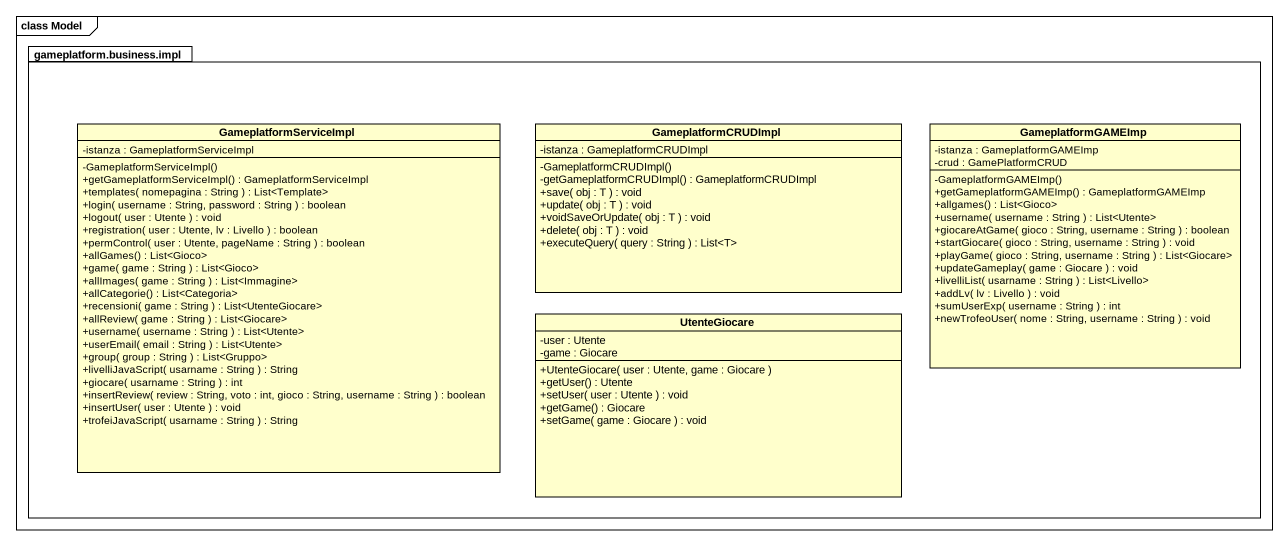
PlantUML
@startuml
mainframe class Model
hide circle
hide empty members
skinparam classAttributeIconSize 0
package "gameplatform.business.impl" as gameplatform_business_impl {
  class GameplatformServiceImpl {
    -istanza : GameplatformServiceImpl
    -GameplatformServiceImpl()
    +getGameplatformServiceImpl() : GameplatformServiceImpl
    +templates( nomepagina : String ) : List<Template>
    +login( username : String, password : String ) : boolean
    +logout( user : Utente ) : void
    +registration( user : Utente, lv : Livello ) : boolean
    +permControl( user : Utente, pageName : String ) : boolean
    +allGames() : List<Gioco>
    +game( game : String ) : List<Gioco>
    +allImages( game : String ) : List<Immagine>
    +allCategorie() : List<Categoria>
    +recensioni( game : String ) : List<UtenteGiocare>
    +allReview( game : String ) : List<Giocare>
    +username( username : String ) : List<Utente>
    +userEmail( email : String ) : List<Utente>
    +group( group : String ) : List<Gruppo>
    +livelliJavaScript( usarname : String ) : String
    +giocare( usarname : String ) : int
    +insertReview( review : String, voto : int, gioco : String, username : String ) : boolean
    +insertUser( user : Utente ) : void
    +trofeiJavaScript( usarname : String ) : String
  }
  class GameplatformCRUDImpl {
    -istanza : GameplatformCRUDImpl
    -GameplatformCRUDImpl()
    -getGameplatformCRUDImpl() : GameplatformCRUDImpl
    +save( obj : T ) : void
    +update( obj : T ) : void
    +voidSaveOrUpdate( obj : T ) : void
    +delete( obj : T ) : void
    +executeQuery( query : String ) : List<T>
  }
  class GameplatformGAMEImp {
    -istanza : GameplatformGAMEImp
    -crud : GamePlatformCRUD
    -GameplatformGAMEImp()
    +getGameplatformGAMEImp() : GameplatformGAMEImp
    +allgames() : List<Gioco>
    +username( username : String ) : List<Utente>
    +giocareAtGame( gioco : String, username : String ) : boolean
    +startGiocare( gioco : String, username : String ) : void
    +playGame( gioco : String, username : String ) : List<Giocare>
    +updateGameplay( game : Giocare ) : void
    +livelliList( usarname : String ) : List<Livello>
    +addLv( lv : Livello ) : void
    +sumUserExp( username : String ) : int
    +newTrofeoUser( nome : String, username : String ) : void
  }
  class UtenteGiocare {
    -user : Utente
    -game : Giocare
    +UtenteGiocare( user : Utente, game : Giocare )
    +getUser() : Utente
    +setUser( user : Utente ) : void
    +getGame() : Giocare
    +setGame( game : Giocare ) : void
  }
}
@enduml
